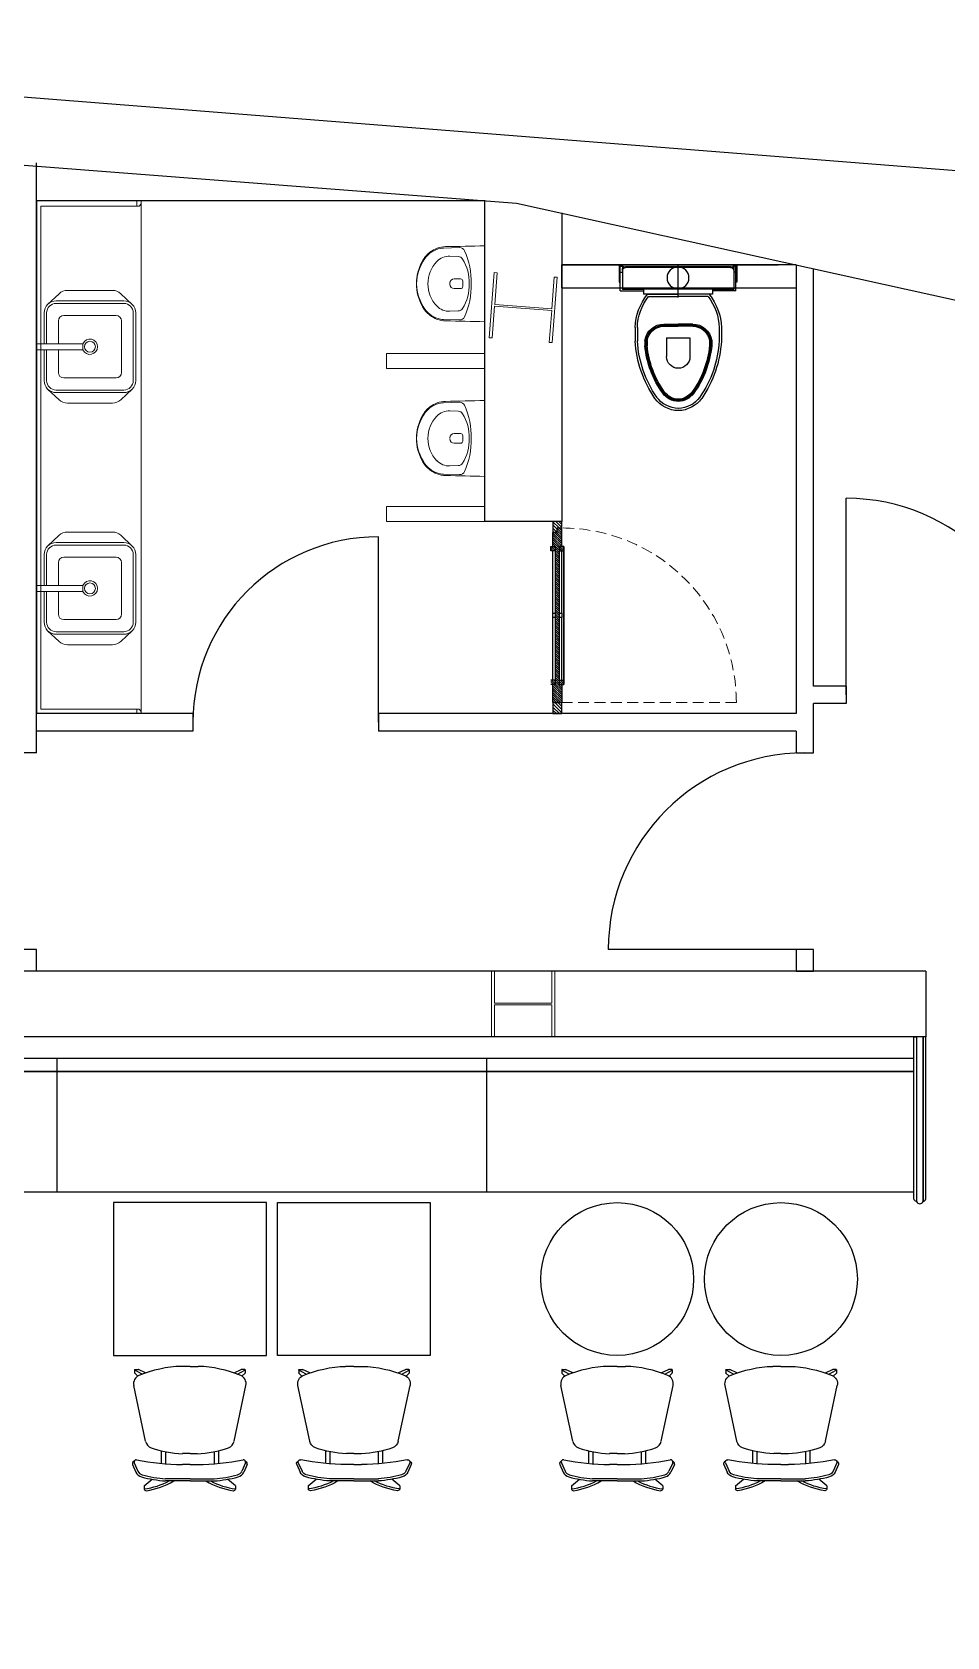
# Model space of a CAD drawing. Header units: centimetres. Extents: x 10686 to 14358, y -10632 to -8826.
# Drawn here: x 11141 to 11560, y -9561 to -8826 of the extents above; entities that cross this region are included whole.
import ezdxf

# ---------------------------------------------------------------- set-up
doc = ezdxf.new("R2010")
doc.units = ezdxf.units.CM
doc.header["$MEASUREMENT"] = 0
doc.linetypes.add('( Hidden )', pattern=[0.375, 0.25, -0.125])
doc.layers.add('A-VITRIFIYE', color=252, linetype='Continuous')
doc.layers.add('As Built', color=7, linetype='Continuous', true_color=0x5a5a5a)
doc.layers.add('Kontra_Mobilya', color=7, linetype='Continuous', true_color=0x5e5572)
for name, color, linetype, lineweight in [('kontra_genel olcu', 22, 'Continuous', 20), ('kontra_mermer', 152, 'Continuous', 9), ('kontra_vitrifiye', 142, 'Continuous', 9), ('metraj', 7, 'Continuous', 5), ('ozsut_tefris', 252, 'Continuous', 0)]:
    doc.layers.add(name, color=color, linetype=linetype, lineweight=lineweight)
pattern_1 = [(315, (39754.0759, 32001.5512), (0.499999999, 0.499999999), [])]
pattern_2 = [(315, (10787.0452, -7864.3145), (0.7071068, 0.7071068), [])]

# ---------------------------------------------------------------- blocks, each defined once
blk = doc.blocks.new('dgrgg')
at = {"layer": 'Kontra_Mobilya'}
for p, q in [((97989.11, -49735.64), (97989.11, -49734.19)), ((97989.11, -49735.64), (97992.77, -49738.64)), ((98030.95, -49735.64), (98027.29, -49738.64)), ((98030.95, -49735.64), (98030.95, -49734.19)), ((97983.77, -49745.37), (97985.35, -49741.93)), ((97984.53, -49746.13), (97986.25, -49742.34)), ((98009.93, -49737.88), (97998.86, -49737.88)), ((98009.93, -49738.88), (97998.86, -49738.88)), ((98009.93, -49737.88), (98021.2, -49737.88)), ((98009.93, -49738.88), (98021.2, -49738.88)), ((98035.53, -49746.13), (98033.8, -49742.34)), ((98036.28, -49745.37), (98034.71, -49741.93)), ((97984.65, -49747.17), (97983.98, -49746.49)), ((97996.93, -49751.73), (97996.93, -49745.93)), ((97998.93, -49751.28), (97998.93, -49745.75)), ((98009.93, -49745.38), (98006.61, -49745.38)), ((98009.93, -49750.38), (98006.61, -49750.38)), ((98009.93, -49745.38), (98013.44, -49745.38)), ((98009.93, -49750.38), (98013.44, -49750.38)), ((98021.13, -49751.28), (98021.13, -49745.75)), ((98023.13, -49751.73), (98023.13, -49745.93)), ((98035.41, -49747.17), (98036.08, -49746.49)), ((97989.79, -49756.03), (97984.35, -49781.64)), ((98030.27, -49756.03), (98035.71, -49781.64)), ((97984.69, -49788.76), (97984.69, -49787.43)), ((97986.16, -49785.88), (97984.75, -49787.29)), ((97988.16, -49786.74), (97984.8, -49788.59)), ((97984.89, -49788.96), (97986.36, -49788.96)), ((97989.78, -49787.33), (97986.44, -49788.94)), ((98030.28, -49787.33), (98033.61, -49788.94)), ((98031.9, -49786.74), (98035.26, -49788.59)), ((98035.16, -49788.96), (98033.7, -49788.96)), ((98033.89, -49785.88), (98035.3, -49787.29)), ((98035.36, -49788.76), (98035.36, -49787.43)), ((98009.93, -49790.38), (98006.17, -49790.38)), ((98009.93, -49790.38), (98013.88, -49790.38))]:
    blk.add_line(p, q, dxfattribs=at)
for centre, radius, start, end in [((97990.26, -49734.52), 1.19, 97.43522, 163.99099), ((97983.72, -49770.73), 36.93, 62.8011, 81.61391), ((97983.72, -49770.73), 37.93, 59.99445, 80.31801), ((98036.33, -49770.73), 37.93, 99.68199, 120.00555), ((98036.33, -49770.73), 36.93, 98.38609, 117.1989), ((98029.8, -49734.52), 1.19, 16.00901, 82.56478), ((97988.98, -49743.59), 4, 105.22438, 155.48736), ((97988.98, -49743.59), 3, 105.22438, 155.48736), ((98002.74, -49794.11), 56.36, 93.94497, 105.22438), ((98002.74, -49794.11), 55.36, 93.94497, 105.22438), ((98017.32, -49794.11), 55.36, 74.77562, 86.05503), ((98017.32, -49794.11), 56.36, 74.77562, 86.05503), ((98031.07, -49743.59), 3, 24.51264, 74.77562), ((98031.07, -49743.59), 4, 24.51264, 74.77562), ((97984.68, -49745.79), 1, 155.48736, 225), ((97985.44, -49746.55), 1, 155.48736, 280.69605), ((98008.78, -49870.14), 124.77, 90.99462, 100.69605), ((98008.27, -49797.88), 47.53, 91.99863, 109.55395), ((98011.28, -49870.14), 124.77, 79.30395, 89.00538), ((98011.79, -49797.88), 47.53, 70.44605, 88.00137), ((98034.62, -49746.55), 1, 259.30395, 24.51264), ((98035.37, -49745.79), 1, 315, 24.51264), ((97993.7, -49756.86), 4, 109.55395, 167.99856), ((98026.35, -49756.86), 4, 12.00144, 70.44605), ((97988.26, -49782.47), 4, 167.99856, 247.43439), ((98031.8, -49782.47), 4, 292.56561, 12.00144), ((97984.89, -49787.43), 0.2, 135, 180), ((97984.89, -49788.76), 0.2, 118.82373, 270), ((97986.36, -49788.76), 0.2, 270, 295.79459), ((98008.01, -49734.94), 55.47, 247.43439, 268.10089), ((98012.05, -49734.94), 55.47, 271.89911, 292.56561), ((98033.7, -49788.76), 0.2, 244.20541, 270), ((98035.16, -49788.76), 0.2, 270, 61.17627), ((98035.16, -49787.43), 0.2, 0, 45)]:
    blk.add_arc(centre, radius, start, end, dxfattribs=at)
blk = doc.blocks.new('FDGFD')
at = {"layer": 'A-VITRIFIYE'}
for p, q in [((25947.02, -45067.2), (25947.02, -45058.55)), ((25957.68, -45067.2), (25957.68, -45058.55)), ((25932.61, -45071.9), (25932.61, -45065.69)), ((25933.61, -45071.9), (25933.61, -45065.69)), ((25937.05, -45065.95), (25937.05, -45063.57)), ((25937.55, -45065.95), (25937.55, -45063.57)), ((25938.05, -45065.95), (25938.05, -45063.57)), ((25947.02, -45067.2), (25957.68, -45067.2)), ((25966.65, -45065.95), (25966.65, -45063.57)), ((25967.15, -45065.95), (25967.15, -45063.57)), ((25967.65, -45065.95), (25967.65, -45063.57)), ((25971.09, -45071.9), (25971.09, -45065.69)), ((25972.09, -45071.9), (25972.09, -45065.69)), ((25945.76, -45072.48), (25952.35, -45072.48)), ((25945.76, -45072.98), (25952.35, -45072.98)), ((25945.76, -45073.48), (25952.35, -45073.48)), ((25958.94, -45072.48), (25952.35, -45072.48)), ((25958.94, -45072.98), (25952.35, -45072.98)), ((25958.94, -45073.48), (25952.35, -45073.48)), ((25925.72, -45088.65), (25925.72, -45100.65)), ((25925.72, -45088.65), (25936.37, -45088.65)), ((25926.72, -45100.65), (25926.72, -45089.35)), ((25936.37, -45089.35), (25926.72, -45089.35)), ((25929.43, -45089.65), (25975.43, -45089.65)), ((25936.37, -45089.35), (25936.37, -45087.15)), ((25967.86, -45087.15), (25936.37, -45087.15)), ((25938.26, -45087.15), (25952.35, -45087.15)), ((25938.26, -45087.15), (25952.35, -45087.15)), ((25938.74, -45086.15), (25952.35, -45086.15)), ((25952.22, -45085.65), (25952.22, -45100.65)), ((25968.07, -45087.15), (25952.22, -45087.15)), ((25965.96, -45086.15), (25952.35, -45086.15)), ((25966.44, -45087.15), (25952.35, -45087.15)), ((25966.44, -45087.15), (25952.35, -45087.15)), ((25968.07, -45089.35), (25968.07, -45087.15)), ((25978.72, -45088.65), (25968.07, -45088.65)), ((25977.72, -45089.35), (25968.07, -45089.35)), ((25977.72, -45100.65), (25977.72, -45089.35)), ((25978.72, -45088.65), (25978.72, -45100.65)), ((25925.32, -45092.65), (25925.72, -45092.65)), ((25925.32, -45100.65), (25925.32, -45092.65)), ((25925.72, -45097.25), (25926.72, -45097.25)), ((25978.72, -45097.25), (25977.72, -45097.25)), ((25979.12, -45092.65), (25978.72, -45092.65)), ((25979.12, -45100.65), (25979.12, -45092.65)), ((25925.32, -45100.65), (25925.72, -45100.65)), ((25925.32, -45100.65), (25925.72, -45100.65)), ((25925.72, -45100.65), (25925.72, -45099.65)), ((25925.72, -45100.65), (25925.72, -45099.65)), ((25925.72, -45100.05), (25927.12, -45100.05)), ((25925.72, -45100.05), (25927.12, -45100.05)), ((25978.72, -45100.65), (25925.72, -45100.65)), ((25978.72, -45100.65), (25925.72, -45100.65)), ((25927.12, -45100.05), (25927.12, -45099.27)), ((25927.12, -45100.05), (25927.12, -45099.27)), ((25976.22, -45099.45), (25928.22, -45099.45)), ((25976.22, -45099.75), (25928.22, -45099.75)), ((25976.22, -45099.75), (25928.22, -45099.75)), ((25977.32, -45100.05), (25977.32, -45099.27)), ((25978.72, -45100.05), (25977.32, -45100.05)), ((25977.33, -45100.05), (25977.33, -45099.27)), ((25978.73, -45100.05), (25977.33, -45100.05)), ((25978.72, -45100.65), (25978.72, -45099.65)), ((25979.12, -45100.65), (25978.72, -45100.65)), ((25978.73, -45100.65), (25978.73, -45099.65)), ((25979.13, -45100.65), (25978.73, -45100.65))]:
    blk.add_line(p, q, dxfattribs=at)
blk.add_circle((25952.22, -45094.65), 5, dxfattribs=at)
for centre, radius, start, end in [((25984.52, -45068.87), 52.01, 145.53863, 176.49513), ((25984.52, -45068.87), 51.01, 145.53863, 176.49513), ((25952.71, -45047.54), 13.72, 91.52451, 143.82296), ((25952.71, -45047.54), 12.72, 91.52451, 143.82296), ((25952.67, -45047.21), 9.19, 92.02283, 143.66392), ((25952.67, -45047.21), 8.69, 92.02283, 143.66392), ((25952.67, -45047.21), 8.19, 92.02283, 143.66392), ((25952.02, -45047.21), 8.19, 36.33608, 87.97717), ((25951.98, -45047.54), 12.72, 36.17704, 88.47549), ((25952.02, -45047.21), 8.69, 36.33608, 87.97717), ((25951.98, -45047.54), 13.72, 36.17704, 88.47549), ((25952.02, -45047.21), 9.19, 36.33608, 87.97717), ((25920.18, -45068.87), 51.01, 3.50487, 34.46137), ((25920.18, -45068.87), 52.01, 3.50487, 34.46137), ((25981.12, -45067.74), 44.27, 144.07353, 174.60122), ((25981.12, -45067.74), 43.77, 144.07353, 174.60122), ((25981.12, -45067.74), 43.27, 144.07353, 174.60122), ((25923.58, -45067.74), 43.27, 5.39878, 35.92647), ((25923.58, -45067.74), 43.77, 5.39878, 35.92647), ((25923.58, -45067.74), 44.27, 5.39878, 35.92647), ((25952.35, -45058.55), 5.33, 0, 180), ((25945.76, -45064.68), 8.8, 188.2799, 270), ((25945.76, -45064.68), 8.3, 188.2799, 270), ((25945.76, -45064.68), 7.8, 188.2799, 270), ((25958.94, -45064.68), 7.8, 270, 351.7201), ((25958.94, -45064.68), 8.3, 270, 351.7201), ((25958.94, -45064.68), 8.8, 270, 351.7201), ((25957.82, -45071.23), 25.22, 181.53334, 219.13714), ((25957.82, -45071.23), 24.22, 181.53334, 218.02112), ((25946.88, -45071.23), 24.22, 321.97888, 358.46666), ((25946.88, -45071.23), 25.22, 320.86286, 358.46666), ((25928.22, -45097.95), 1.5, 179.99875, 269.99875), ((25928.22, -45098.25), 1.5, 179.99875, 269.99875), ((25928.22, -45098.25), 1.5, 179.99875, 269.99875), ((25976.22, -45097.95), 1.5, 269.99875, 359.99875), ((25976.22, -45098.25), 1.5, 269.99875, 359.99875), ((25976.23, -45098.25), 1.5, 269.99875, 359.99875)]:
    blk.add_arc(centre, radius, start, end, dxfattribs=at)

msp = doc.modelspace()

# ---------------------------------------------------------------- hatches: boundary and pattern name
at = {"layer": 'kontra_genel olcu'}
h = msp.add_hatch(dxfattribs=at)
h.set_pattern_fill('ANSI31', color=251, scale=8, angle=-90)
h.set_pattern_definition(pattern_2)
h.paths.add_polyline_path([(11383.36, -9053.41), (11383.36, -9050.5), (11379.36, -9050.5), (11379.36, -9055.26), (11381.35, -9055.26), (11381.35, -9053.41)])
h = msp.add_hatch(dxfattribs=at)
h.set_pattern_fill('JIS_WOOD', color=251, angle=-90)
h.set_pattern_definition(pattern_1)
h.paths.add_polyline_path([(11383.36, -9053.41), (11381.35, -9053.41), (11381.35, -9055.41), (11379.36, -9055.41), (11379.36, -9061.89), (11380.36, -9061.89), (11380.36, -9125.12), (11379.36, -9125.12), (11379.36, -9133.4), (11383.36, -9133.41), (11383.36, -9125.12), (11382.36, -9125.12), (11382.36, -9061.89), (11383.36, -9061.89)])
h = msp.add_hatch(dxfattribs=at)
h.set_pattern_fill('JIS_WOOD', color=251, angle=-90)
h.set_pattern_definition(pattern_1)
h.paths.add_polyline_path([(11378.36, -9061.89), (11378.36, -9063.89), (11380.36, -9063.89), (11380.36, -9061.89)])
h = msp.add_hatch(dxfattribs=at)
h.set_pattern_fill('JIS_WOOD', color=251, angle=-90)
h.set_pattern_definition(pattern_1)
h.paths.add_polyline_path([(11382.36, -9061.89), (11382.36, -9063.89), (11384.36, -9063.89), (11384.36, -9061.89)])
h = msp.add_hatch(dxfattribs=at)
h.set_pattern_fill('JIS_WOOD', color=251, angle=-90)
h.set_pattern_definition(pattern_1)
h.paths.add_polyline_path([(11378.36, -9123.12), (11378.36, -9125.12), (11380.36, -9125.12), (11380.36, -9123.12)])
h = msp.add_hatch(dxfattribs=at)
h.set_pattern_fill('JIS_WOOD', color=251, angle=-90)
h.set_pattern_definition(pattern_1)
h.paths.add_polyline_path([(11382.36, -9123.12), (11382.36, -9125.12), (11384.36, -9125.12), (11384.36, -9123.12)])
h = msp.add_hatch(dxfattribs=at)
h.set_pattern_fill('ANSI31', color=251, scale=8, angle=-90)
h.set_pattern_definition(pattern_2)
h.paths.add_polyline_path([(11383.36, -9133.41), (11379.36, -9133.41), (11379.36, -9138.41), (11383.36, -9138.41)])

# ---------------------------------------------------------------- linework, layer by layer
at = {"layer": 'As Built'}
for p, q in [((11142.76, -9156.44), (11142.76, -8886.1)), ((11142.76, -8903.44, -2930.66), (11142.76, -9138.44)), ((11142.76, -8903.44), (11348.14, -8903.44)), ((11490.72, -8932.85), (11383.36, -8932.85)), ((11383.36, -8943.43, 250.85), (11383.36, -8932.9, 1.32)), ((11383.36, -8932.9, 1.32), (11482.49, -8932.9, 1.32)), ((11498.72, -9125.83), (11498.72, -8934.61)), ((11383.36, -8943.37, 268), (11490.72, -8943.37, -10.69)), ((11513.72, -9129.83), (11513.72, -9039.83)), ((11299.45, -9142.44, 424.38), (11299.45, -9057.44, 424.38)), ((11513.72, -9125.83), (11513.72, -9133.83)), ((11513.72, -9133.83), (11498.72, -9133.83)), ((11498.72, -9146.44), (11498.72, -9133.83)), ((11214.45, -9138.44, 424.38), (11142.76, -9138.44)), ((11214.45, -9138.44, 424.38), (11214.45, -9146.44, 424.38)), ((11299.45, -9138.44, 424.38), (11299.45, -9146.44, 424.38)), ((11214.45, -9146.44, 424.38), (11142.76, -9146.44)), ((11142.76, -9156.44), (11134.76, -9156.44)), ((11142.76, -9246.44), (11134.76, -9246.44)), ((11142.76, -9256.44), (11142.76, -9246.44)), ((11494.72, -9246.44), (11404.72, -9246.44)), ((11550.13, -9256.44), (10755.48, -9256.44)), ((11550.13, -9256.44), (11550.13, -9286.44)), ((11550.13, -9286.44), (10753.11, -9286.44))]:
    msp.add_line(p, q, dxfattribs=at)
at = {"layer": 'As Built', "flags": 128}
for points in [[(14337.75, -9909.94), (14357.75, -9909.94), (14357.75, -9200.28), (12935.33, -9126.98), (11614.49, -8893.85), (10759.39, -8826.27), (10685.95, -9755.44), (10716.04, -9755.44), (10786.79, -8860.25), (11362.68, -8904.56), (11955.49, -9035.52), (11958.94, -9019.9), (11976.1, -9023.69), (11982.72, -8989.3), (13214.1, -9206.65), (13214.1, -9291.85)], [(11383.36, -8909.13), (11383.36, -9050.5), (11348.14, -9050.5), (11348.14, -8903.44)], [(11490.72, -8932.85), (11490.72, -9138.44), (11299.45, -9138.44)], [(11513.72, -9125.83), (11498.72, -9125.83)], [(11490.72, -9146.44), (11299.45, -9146.44)], [(11490.72, -9146.44), (11490.72, -9156.44), (11498.72, -9156.44), (11498.72, -9146.44)]]:
    msp.add_lwpolyline(points, dxfattribs=at)
msp.add_lwpolyline([(11498.72, -9246.44), (11490.72, -9246.44), (11490.72, -9256.44), (11498.72, -9256.44)], close=True, dxfattribs=at)
at = {"layer": 'As Built'}
for centre, radius, start, end in [((11513.72, -9129.83), 90, 0, 90), ((11299.45, -9142.44, 424.38), 85, 90, 180), ((11494.72, -9246.44), 90, 90, 180)]:
    msp.add_arc(centre, radius, start, end, dxfattribs=at)
at = {"layer": 'kontra_mermer'}
for p, q in [((11142.76, -8903.44, -5861.32), (11142.76, -9138.44, 2930.66)), ((11142.76, -8903.44, -5861.32), (11142.76, -9138.44, 2930.66)), ((11190.76, -8903.44), (11142.76, -8903.44)), ((11144.76, -8905.94, -5819.51), (11144.76, -9136.44, 2930.66)), ((11189.76, -8905.94), (11144.76, -8905.94)), ((11189.76, -8905.94), (11144.76, -8905.94)), ((11144.76, -8905.94, -5819.51), (11144.76, -9136.44, 2930.66)), ((11188.76, -8903.44), (11188.76, -8905.94)), ((11188.76, -8905.94), (11189.76, -8905.94)), ((11190.76, -8904.94), (11189.76, -8905.94)), ((11190.76, -8903.44), (11190.76, -9138.44, 2930.66)), ((11189.76, -9136.44, 2930.66), (11144.76, -9136.44, 2930.66)), ((11189.76, -9136.44, 2930.66), (11144.76, -9136.44, 2930.66)), ((11188.76, -9138.44, 2930.66), (11188.76, -9136.44, 2930.66)), ((11188.76, -9136.44, 2930.66), (11189.76, -9136.44, 2930.66)), ((11188.76, -9138.44, 2930.66), (11188.76, -9136.44, 2930.66)), ((11188.76, -9136.44, 2930.66), (11189.76, -9136.44, 2930.66)), ((11190.76, -9137.44, 2930.66), (11189.76, -9136.44, 2930.66)), ((11190.76, -9137.44, 2930.66), (11189.76, -9136.44, 2930.66)), ((11142.76, -9138.44, 2930.66), (11190.76, -9138.44, 2930.66)), ((11190.76, -9138.44, 2930.66), (11190.76, -9137.44, 2930.66)), ((11190.76, -9138.44, 2930.66), (11190.76, -9137.44, 2930.66))]:
    msp.add_line(p, q, dxfattribs=at)
at = {"layer": 'Kontra_Mobilya'}
for p, q in [((11383.36, -9061.89), (11383.36, -9053.41)), ((11380.36, -9063.89, 221.77), (11380.36, -9125.12, 576.74)), ((11382.36, -9125.12), (11382.36, -9061.89)), ((11380.36, -9123.12, 747.81), (11378.36, -9123.12, 747.81)), ((11380.36, -9125.12, 576.74), (11378.36, -9125.12, 576.74)), ((11382.36, -9123.12, 747.81), (11384.36, -9123.12, 747.81)), ((11382.36, -9125.12, 576.74), (11384.36, -9125.12, 576.74)), ((11383.36, -9125.12), (11383.36, -9133.41)), ((11384.36, -9125.12), (11384.36, -9123.12)), ((11379.36, -9133.41), (11383.36, -9133.41)), ((11152.22, -9357.44), (11152.22, -9296.44)), ((11349.07, -9357.44), (11349.07, -9296.44))]:
    msp.add_line(p, q, dxfattribs=at)
at = {"layer": 'Kontra_Mobilya', "color": 8}
for p, q in [((11379.36, -9092.39, 729.28), (11379.36, -9063.89)), ((11383.36, -9092.39, 729.28), (11383.36, -9063.89)), ((11384.36, -9125.12), (11384.36, -9061.89)), ((11379.36, -9123.12, 747.81), (11379.36, -9094.39, 729.28)), ((11383.36, -9123.12, 747.81), (11383.36, -9094.39, 729.28))]:
    msp.add_line(p, q, dxfattribs=at)
at = {"layer": 'Kontra_Mobilya', "flags": 128}
for points in [[(11379.36, -9055.26), (11381.35, -9055.26), (11381.35, -9053.41), (11383.36, -9053.41), (11383.36, -9050.5), (11379.36, -9050.5), (11379.36, -9055.26)], [(11379.36, -9133.41), (11379.36, -9138.41), (11383.36, -9138.41), (11383.36, -9133.41), (11379.36, -9133.41)]]:
    msp.add_lwpolyline(points, dxfattribs=at)
at = {"layer": 'Kontra_Mobilya'}
for points in [[(11379.36, -9055.26), (11381.35, -9055.26), (11381.35, -9053.41), (11383.36, -9053.41)], [(11379.36, -9055.41), (11381.35, -9055.41), (11381.35, -9053.41), (11383.36, -9053.41)], [(11379.36, -9061.89), (11379.36, -9055.41)], [(11383.36, -9133.41), (11379.36, -9133.41), (11379.36, -9125.12)]]:
    msp.add_lwpolyline(points, dxfattribs=at)
at = {"layer": 'Kontra_Mobilya', "elevation": 221.77}
for points in [[(11380.36, -9061.89), (11380.36, -9063.89), (11378.36, -9063.89), (11378.36, -9061.89)], [(11382.36, -9061.89), (11382.36, -9063.89), (11384.36, -9063.89), (11384.36, -9061.89)]]:
    msp.add_lwpolyline(points, close=True, dxfattribs=at)
at = {"layer": 'Kontra_Mobilya', "color": 8}
msp.add_lwpolyline([(11384.36, -9061.89), (11384.36, -9125.12)], dxfattribs=at)
at = {"layer": 'Kontra_Mobilya', "elevation": 729.28}
for points in [[(11379.36, -9092.39), (11380.36, -9092.39), (11380.36, -9094.39), (11379.36, -9094.39), (11379.36, -9092.39)], [(11382.36, -9092.39), (11383.36, -9092.39), (11383.36, -9094.39), (11382.36, -9094.39), (11382.36, -9092.39)]]:
    msp.add_lwpolyline(points, dxfattribs=at)
at = {"layer": 'Kontra_Mobilya', "flags": 128}
for points in [[(11544.72, -9360.68), (11544.72, -9286.44), (11545.92, -9286.44), (11545.92, -9361.88, -0.414216)], [(11548.93, -9361.88), (11548.93, -9286.44), (11545.93, -9286.44), (11545.93, -9361.88, 0.720963)], [(11550.13, -9360.68), (11550.13, -9286.44), (11548.93, -9286.44), (11548.93, -9361.88, 0.414216)]]:
    msp.add_lwpolyline(points, format="xyb", close=True, dxfattribs=at)
for points in [[(11544.72, -9302.44), (11544.72, -9296.44), (10758.52, -9296.44), (10758.52, -9302.44)], [(11544.72, -9357.44), (11544.72, -9302.44), (10758.52, -9302.44), (10758.52, -9357.44)], [(11178.12, -9362.44), (11178.12, -9432.44), (11248.12, -9432.44), (11248.12, -9362.44)], [(11323.12, -9362.44), (11323.12, -9432.44), (11253.12, -9432.44), (11253.12, -9362.44)]]:
    msp.add_lwpolyline(points, close=True, dxfattribs=at)
at = {"layer": 'Kontra_Mobilya'}
for centre in [(11408.8, -9397.44), (11483.8, -9397.44)]:
    msp.add_circle(centre, 35, dxfattribs=at)
at = {"layer": 'kontra_vitrifiye'}
for p, q in [((11188.26, -8985.9, 2930.66), (11188.26, -8954.9, 2930.66)), ((11142.76, -8969, -1094.17), (11164.06, -8969, -1094.17)), ((11142.76, -8971.8, -1094.17), (11164.06, -8971.8, -1094.17)), ((11142.76, -8971.8, -1094.17), (11164.06, -8971.8, -1094.17)), ((11164.06, -8971.8, -1094.17), (11164.06, -8969, -1094.17)), ((11303.14, -8973.54), (11348.14, -8973.54)), ((11303.14, -8980.4), (11303.14, -8973.54)), ((11303.14, -8980.4), (11348.14, -8980.4)), ((11303.14, -9043.65), (11348.14, -9043.65)), ((11303.14, -9043.65, -218.12), (11303.14, -9050.5)), ((11303.14, -9050.5), (11348.14, -9050.5)), ((11188.26, -9065.59, 2930.66), (11188.26, -9096.59, 2930.66)), ((11142.76, -9079.69, -1094.17), (11164.06, -9079.69, -1094.17)), ((11142.76, -9079.69, -1094.17), (11164.06, -9079.69, -1094.17)), ((11142.76, -9082.49, -1094.17), (11164.06, -9082.49, -1094.17)), ((11164.06, -9079.69, -1094.17), (11164.06, -9082.49, -1094.17))]:
    msp.add_line(p, q, dxfattribs=at)
for points in [[(11330.15, -8924.55, 0.000314), (11348.14, -8924.15, 0.000314)], [(11327.86, -8925.32, 0.190819), (11320.73, -8929.9)], [(11326.11, -8931.37, 0.199054), (11322.08, -8941.55)], [(11341.02, -8941.55, 0.145515), (11337.91, -8930.22, 0.145515)], [(11341.93, -8941.55, 0.110379), (11338.85, -8926.39, 0.110379)], [(11326.11, -8951.73, -0.199054), (11322.08, -8941.55)], [(11341.02, -8941.55, -0.145515), (11337.91, -8952.88, -0.145515)], [(11341.93, -8941.55, -0.110379), (11338.85, -8956.71, -0.110379)], [(11327.86, -8957.78, -0.190819), (11320.73, -8953.2)], [(11327.86, -8996.17, 0.190819), (11320.73, -9000.74)], [(11341.93, -9012.39, 0.110379), (11338.85, -8997.23, 0.110379)], [(11326.11, -9002.21, 0.199054), (11322.08, -9012.39)], [(11341.02, -9012.39, 0.145515), (11337.91, -9001.06, 0.145515)], [(11326.11, -9022.58, -0.199054), (11322.08, -9012.39)], [(11341.02, -9012.39, -0.145515), (11337.91, -9023.73, -0.145515)], [(11341.93, -9012.39, -0.110379), (11338.85, -9027.56, -0.110379)], [(11327.86, -9028.62, -0.190819), (11320.73, -9024.04)], [(11330.15, -9029.39, -0.000314), (11348.14, -9029.8, -0.000314)]]:
    msp.add_lwpolyline(points, format="xyb", dxfattribs=at)
for points in [[(11329.18, -8925.18), (11336.59, -8924.97)], [(11335.96, -8929.09), (11332.15, -8928.94)], [(11332.17, -8941.32), (11332.17, -8941.55)], [(11337, -8939.32), (11334.17, -8939.32)], [(11337, -8943.78), (11334.17, -8943.78)], [(11338, -8940.32), (11338, -8941.55)], [(11338, -8942.78), (11338, -8941.55)], [(11329.18, -8957.92), (11336.59, -8958.13)], [(11335.96, -8954.01), (11332.15, -8954.15)], [(11329.18, -8996.02), (11336.59, -8995.81)], [(11335.96, -8999.93), (11332.15, -8999.79)], [(11332.17, -9012.62), (11332.17, -9012.39)], [(11337, -9010.16), (11334.17, -9010.16)], [(11338, -9011.16), (11338, -9012.39)], [(11338, -9013.62), (11338, -9012.39)], [(11337, -9014.62), (11334.17, -9014.62)], [(11335.96, -9024.86), (11332.15, -9025)], [(11329.18, -9028.77), (11336.59, -9028.98)]]:
    msp.add_lwpolyline(points, dxfattribs=at)
at = {"layer": 'kontra_vitrifiye', "elevation": 2930.66}
for points in [[(11147.88, -8951.02), (11153.15, -8946.09)], [(11167.26, -8944.61), (11156.91, -8944.61)], [(11167.26, -8944.61), (11177.62, -8944.61)], [(11186.65, -8951.02), (11181.37, -8946.09)], [(11182.76, -8949.4), (11151.76, -8949.4)], [(11151.76, -8950.57), (11182.76, -8950.57)], [(11146.26, -8969), (11146.26, -8954.9)], [(11147.43, -8954.9), (11147.43, -8969)], [(11152.81, -8969), (11152.81, -8958.6)], [(11179.22, -8956.1), (11155.31, -8956.1)], [(11181.72, -8982.21), (11181.72, -8958.6)], [(11187.1, -8954.9), (11187.1, -8985.9)], [(11146.26, -8985.9), (11146.26, -8971.8)], [(11147.43, -8971.8), (11147.43, -8985.9)], [(11152.81, -8982.21), (11152.81, -8971.8)], [(11147.88, -8989.79), (11153.15, -8994.72)], [(11151.76, -8990.24), (11182.76, -8990.24)], [(11179.22, -8984.71), (11155.31, -8984.71)], [(11186.65, -8989.79), (11181.37, -8994.72)], [(11182.76, -8991.4), (11151.76, -8991.4)], [(11167.26, -8996.19), (11156.91, -8996.19)], [(11167.26, -8996.19), (11177.62, -8996.19)], [(11167.26, -9055.3), (11156.91, -9055.3)], [(11167.26, -9055.3), (11177.62, -9055.3)], [(11147.88, -9061.7), (11153.15, -9056.78)], [(11182.76, -9060.09), (11151.76, -9060.09)], [(11151.76, -9061.26), (11182.76, -9061.26)], [(11186.65, -9061.7), (11181.37, -9056.78)], [(11146.26, -9065.59), (11146.26, -9079.69)], [(11147.43, -9079.69), (11147.43, -9065.59)], [(11152.81, -9069.28), (11152.81, -9079.69)], [(11179.22, -9066.78), (11155.31, -9066.78)], [(11181.72, -9069.28), (11181.72, -9092.9)], [(11187.1, -9096.59), (11187.1, -9065.59)], [(11146.26, -9082.49), (11146.26, -9096.59)], [(11147.43, -9096.59), (11147.43, -9082.49)], [(11152.81, -9082.49), (11152.81, -9092.9)], [(11147.88, -9100.48), (11153.15, -9105.4)], [(11179.22, -9095.4), (11155.31, -9095.4)], [(11186.65, -9100.48), (11181.37, -9105.4)], [(11151.76, -9100.93), (11182.76, -9100.93)], [(11182.76, -9102.09), (11151.76, -9102.09)], [(11167.26, -9106.88), (11156.91, -9106.88)], [(11167.26, -9106.88), (11177.62, -9106.88)]]:
    msp.add_lwpolyline(points, dxfattribs=at)
at = {"layer": 'kontra_vitrifiye'}
for centre in [(11167.26, -8970.4, 2930.66), (11167.26, -9081.09, 2930.66)]:
    msp.add_circle(centre, 2.51, dxfattribs=at)
for centre, radius, start, end in [((11337.93, -8942.08), 21.07, 144.68655, 178.55657), ((11336.95, -8941.18), 20.09, 150.46357, 181.05604), ((11331.46, -8937.88), 13.69, 128.33235, 151.17492), ((11330.42, -8936.55), 12, 91.2558, 128.33235), ((11331.86, -8936.94), 8, 87.89217, 135.85572), ((11329.4, -8933.17), 8, 91.61702, 101.09446), ((11335.88, -8931.48), 2.4, 31.88028, 87.89217), ((11336.66, -8927.37), 2.4, 24.08005, 91.61702), ((11156.91, -8950.11, 2930.66), 5.5, 90, 133.00021), ((11177.62, -8950.11, 2930.66), 5.5, 46.99979, 90), ((11336.95, -8941.92), 20.09, 178.94396, 209.53643), ((11337.93, -8941.02), 21.07, 181.44343, 215.31345), ((11334.17, -8941.32), 2, 90, 180), ((11334.17, -8941.78), 2, 180, 270), ((11337, -8940.32), 1, 0, 90), ((11337, -8942.78), 1, 270, 0), ((11151.76, -8954.9, 2930.66), 5.5, 90, 180), ((11151.76, -8954.9, 2930.66), 4.33, 90, 180), ((11182.76, -8954.9, 2930.66), 5.5, 0, 90), ((11182.76, -8954.9, 2930.66), 4.33, 0, 90), ((11331.46, -8945.22), 13.69, 208.82508, 231.66765), ((11331.86, -8946.16), 8, 224.14428, 272.10783), ((11335.88, -8951.62), 2.4, 272.10783, 328.11972), ((11155.31, -8958.6, 2930.66), 2.5, 90, 180), ((11179.22, -8958.6, 2930.66), 2.5, 0, 90), ((11330.42, -8946.55), 12, 231.66765, 268.7442), ((11329.4, -8949.93), 8, 258.90554, 268.38298), ((11015.75, -23300.78), 14345.69, 88.672341, 88.744197), ((11336.66, -8955.73), 2.4, 268.38298, 335.91995), ((11167.26, -8970.4, 2930.66), 3.52, 203.4673, 156.53279), ((11155.31, -8982.21, 2930.66), 2.5, 180, 270), ((11179.22, -8982.21, 2930.66), 2.5, 270, 0), ((11151.76, -8985.9, 2930.66), 5.5, 180, 270), ((11151.76, -8985.9, 2930.66), 4.33, 180, 270), ((11182.76, -8985.9, 2930.66), 5.5, 270, 0), ((11182.76, -8985.9, 2930.66), 4.33, 270, 0), ((11156.91, -8990.69, 2930.66), 5.5, 226.99979, 270), ((11177.62, -8990.69, 2930.66), 5.5, 270, 313.00021), ((11330.42, -9007.4), 12, 91.2558, 128.33235), ((11329.4, -9004.02), 8, 91.61702, 101.09446), ((11015.75, 5346.84), 14345.69, 271.255803, 271.327659), ((11336.66, -8998.21), 2.4, 24.08005, 91.61702), ((11337.93, -9012.93), 21.07, 144.68655, 178.55657), ((11336.95, -9012.02), 20.09, 150.46357, 181.05604), ((11331.46, -9008.72), 13.69, 128.33235, 151.17492), ((11331.86, -9007.78), 8, 87.89217, 135.85572), ((11335.88, -9002.33), 2.4, 31.88028, 87.89217), ((11336.95, -9012.76), 20.09, 178.94396, 209.53643), ((11337.93, -9011.86), 21.07, 181.44343, 215.31345), ((11334.17, -9012.16), 2, 90, 180), ((11337, -9011.16), 1, 0, 90), ((11334.17, -9012.62), 2, 180, 270), ((11337, -9013.62), 1, 270, 0), ((11331.46, -9016.07), 13.69, 208.82508, 231.66765), ((11330.42, -9017.39), 12, 231.66765, 268.7442), ((11331.86, -9017), 8, 224.14428, 272.10783), ((11335.88, -9022.46), 2.4, 272.10783, 328.11972), ((11329.4, -9020.77), 8, 258.90554, 268.38298), ((11336.66, -9026.58), 2.4, 268.38298, 335.91995), ((11156.91, -9060.8, 2930.66), 5.5, 90, 133.00021), ((11177.62, -9060.8, 2930.66), 5.5, 46.99979, 90), ((11151.76, -9065.59, 2930.66), 5.5, 90, 180), ((11151.76, -9065.59, 2930.66), 4.33, 90, 180), ((11182.76, -9065.59, 2930.66), 5.5, 0, 90), ((11182.76, -9065.59, 2930.66), 4.33, 0, 90), ((11155.31, -9069.28, 2930.66), 2.5, 90, 180), ((11179.22, -9069.28, 2930.66), 2.5, 0, 90), ((11167.26, -9081.09, 2930.66), 3.52, 203.46721, 156.5327), ((11155.31, -9092.9, 2930.66), 2.5, 180, 270), ((11179.22, -9092.9, 2930.66), 2.5, 270, 0), ((11151.76, -9096.59, 2930.66), 5.5, 180, 270), ((11151.76, -9096.59, 2930.66), 4.33, 180, 270), ((11182.76, -9096.59, 2930.66), 5.5, 270, 0), ((11182.76, -9096.59, 2930.66), 4.33, 270, 0), ((11156.91, -9101.38, 2930.66), 5.5, 226.99979, 270), ((11177.62, -9101.38, 2930.66), 5.5, 270, 313.00021)]:
    msp.add_arc(centre, radius, start, end, dxfattribs=at)
at = {"layer": 'metraj', "flags": 128}
for points in [[(11352.72, -8951.01), (11353.84, -8936.47), (11352.44, -8936.37), (11350.14, -8966.28), (11351.53, -8966.39), (11352.65, -8951.85), (11378.78, -8953.86), (11377.66, -8968.4), (11379.05, -8968.5), (11381.36, -8938.59), (11379.96, -8938.48), (11378.84, -8953.02)], [(11380.25, -9256.44), (11378.85, -9256.44), (11378.85, -9271.01), (11352.65, -9271.01), (11352.65, -9256.44), (11351.25, -9256.44), (11351.25, -9286.44), (11352.65, -9286.44), (11352.65, -9271.86), (11378.85, -9271.86), (11378.85, -9286.44), (11380.25, -9286.44)]]:
    msp.add_lwpolyline(points, close=True, dxfattribs=at)
at = {"layer": 'ozsut_tefris', "linetype": '( Hidden )', "ltscale": 20}
msp.add_line((11383.36, -9133.41), (11463.36, -9133.41), dxfattribs=at)
msp.add_arc((11383.36, -9133.41), 80, 0, 90.07917, dxfattribs=at)

# ---------------------------------------------------------------- block references
at = {"layer": 'Kontra_Mobilya', "rotation": 180}
for p in [(109223.05, -59227.82), (109418.73, -59227.82)]:
    msp.add_blockref('dgrgg', p, dxfattribs=at)
at = {"layer": 'Kontra_Mobilya', "xscale": -1, "rotation": 180}
for p in [(-86721.81, -59227.82), (-86526.13, -59227.82)]:
    msp.add_blockref('dgrgg', p, dxfattribs=at)
at = {"layer": 'ozsut_tefris', "xscale": -1, "rotation": 180}
msp.add_blockref('FDGFD', (-14515.58, -54033.49, 4.98), dxfattribs=at)

doc.saveas('drawing.dxf')
